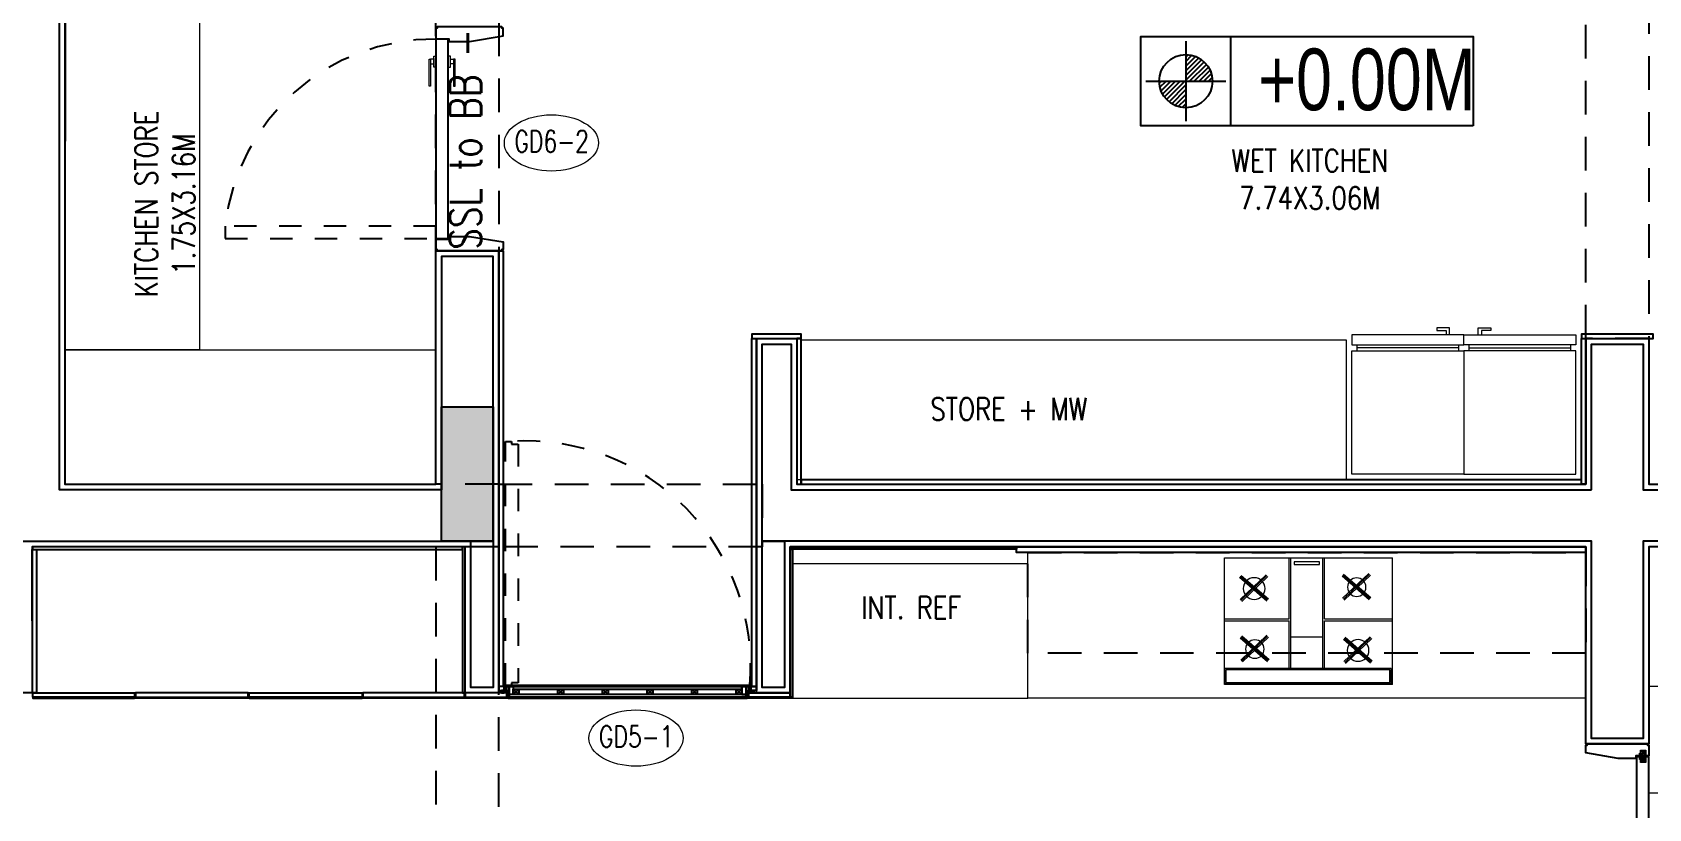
# Model space of a CAD drawing. Header units: metres. Extents: x 42 to 199, y -121 to 268.
# Drawn here: x 106.68 to 113.89, y -59.09 to -55.62 of the extents above; entities that cross this region are included whole.
import ezdxf
from ezdxf.enums import TextEntityAlignment as Align

# ---------------------------------------------------------------- set-up
doc = ezdxf.new("R2010")
doc.units = ezdxf.units.M
doc.header["$LTSCALE"] = 0.3
doc.linetypes.add('HIDDEN', pattern=[0.375, 0.25, -0.125])
doc.layers.get('0').update_dxf_attribs({"color": 8})
for name, color, linetype in [('A-Anno-Symb 1', 8, 'Continuous'), ('A-Cols', 8, 'Continuous'), ('A-DWV', 8, 'Continuous'), ('A-ELEVATION 3', 8, 'Continuous'), ('A-flooring', 8, 'Continuous'), ('A-Furn Fixed', 8, 'Continuous'), ('A-Furn-Fixd', 8, 'Continuous'), ('A-Hidden-Above', 8, 'HIDDEN'), ('A-TEXT ARCHITECURAL', 8, 'Continuous'), ('A-Wall-Full', 8, 'Continuous'), ('A-Wall-Plst', 8, 'Continuous')]:
    doc.layers.add(name, color=color, linetype=linetype)
for name, color, linetype, lineweight in [('A-Door', 8, 'Continuous', 9), ('A-DOOR TAGS', 8, 'Continuous', 9), ('A-Furniture', 8, 'Continuous', 0), ('A-Hatch', 8, 'Continuous', 9), ('DA HOUSE ARCH LAYOUT', 8, 'Continuous', 9), ('ELEVATION 3', 8, 'Continuous', 13)]:
    doc.layers.add(name, color=color, linetype=linetype, lineweight=lineweight)
doc.styles.add('ROMANS', font='romans.shx', dxfattribs={"width": 0.8, "height": 0.5})
doc.styles.add('RomanS-Narrow', font='romans.shx', dxfattribs={"width": 0.75})
doc.styles.get("Standard").update_dxf_attribs({"font": 'arial.ttf'})

# ---------------------------------------------------------------- blocks, each defined once
blk = doc.blocks.new('A$C0FBA78B1')
for p, q in [((749.7, 588.6), (0, 588.6)), ((0, 588.6), (0, 23.9)), ((0, 518.1), (0, 584.3)), ((0, 584.3), (744.6, 584.3)), ((7.1, 524.3), (7.1, 580.2)), ((7.1, 580.2), (737.6, 580.2)), ((737.6, 580.2), (737.6, 524.3)), ((744.6, 584.3), (744.6, 518.1)), ((749.7, 588.6), (749.7, 24)), ((744.6, 518.1), (0, 518.1)), ((737.6, 524.3), (7.1, 524.3)), ((288.9, 518.1), (288.9, 305)), ((295.8, 518.1), (295.8, 24)), ((438.8, 518.1), (438.8, 296.7)), ((446.5, 518.1), (446.5, 305.1)), ((295.8, 376.5), (438.1, 376.5)), ((0, 305), (288.9, 305)), ((0, 296.6), (288.9, 296.7)), ((288.9, 296.7), (288.9, 24)), ((438.8, 296.7), (438.8, 24)), ((446.5, 305.1), (749.7, 305.1)), ((446.5, 296.7), (446.5, 24)), ((446.5, 296.7), (749.7, 296.7)), ((0, 23.9), (749.7, 24)), ((515.8, 0), (219.7, 0)), ((311.1, 41.1), (311.1, 53.6)), ((311.1, 53.6), (424.4, 53.6)), ((424.4, 41.1), (311.1, 41.1)), ((424.4, 53.6), (424.4, 41.1))]:
    blk.add_line(p, q)
at = {"linetype": 'Continuous'}
for p, q in [((70.4, 380.5), (191.9, 485.9)), ((189.2, 369.7), (72.8, 480.7)), ((74, 376.5), (195.5, 481.8)), ((192.9, 373.6), (76.6, 484.7)), ((77.5, 372.4), (199, 477.7)), ((196.6, 377.5), (80.3, 488.6)), ((531, 386.7), (652.5, 492.1)), ((649.8, 375.9), (533.4, 486.9)), ((534.6, 382.6), (656.1, 488)), ((653.5, 379.8), (537.1, 490.8)), ((538.1, 378.5), (659.6, 483.9)), ((657.2, 383.7), (540.9, 494.7)), ((193.6, 107.2), (77.3, 218.3)), ((67.4, 110.2), (188.9, 215.6)), ((186.2, 99.4), (69.8, 210.4)), ((71, 106.1), (192.5, 211.5)), ((189.9, 103.3), (73.5, 214.4)), ((74.5, 102.1), (196, 207.4)), ((525, 104.1), (646.5, 209.5)), ((643.7, 93.3), (527.3, 204.4)), ((528.5, 100.1), (650, 205.4)), ((647.4, 97.2), (531.1, 208.3)), ((532, 96), (653.5, 201.3)), ((651.2, 101.1), (534.8, 212.2))]:
    blk.add_line(p, q, dxfattribs=at)
for centre, radius in [((135.8, 431.1), 41.2), ((596.4, 437.3), 48.4), ((132.8, 160.8), 48.4), ((590.3, 154.7), 41.2)]:
    blk.add_circle(centre, radius)
blk = doc.blocks.new('FK_R_BLR_FINAL FLOOR PLANS_24.09.2020$0$Door Legend-flat-46')
at = {"color": 8, "linetype": 'ByBlock'}
blk.add_ellipse((-0.0021, 0.106), major_axis=(0.21, 0.0004), ratio=0.597277, start_param=-3.141592653589793, end_param=3.141592653589793, dxfattribs=at)
blk = doc.blocks.new('Lvl')
h = blk.add_hatch()
h.set_pattern_fill('ANSI31', color=256, scale=0.1, style=0)
h.set_pattern_definition([(45, (380.198235, 215.844595), (-0.00883883476, 0.00883883476), [])])
h.paths.add_polyline_path([(0, 0.1), (0, 0), (0.1, 0, 0.414214)])
h.paths.add_polyline_path([(0, 0), (-0.1, 0, 0.414214), (0, -0.1)])
for p, q in [((0, 0.15), (0, -0.15)), ((-0.15, 0), (0.15, 0))]:
    blk.add_line(p, q)
blk.add_circle((0, 0), 0.1)
blk = doc.blocks.new('Level legend')
at = {"color": 8}
blk.add_line((0.5127, 0.414), (0.5127, 0.0295), dxfattribs=at)
blk.add_lwpolyline([(1.5525, 0.0295), (0.1282, 0.0295), (0.1282, 0.414), (1.5525, 0.414)], close=True, dxfattribs=at)
at = {"color": 1, "xscale": 1.141501531389003, "yscale": 1.141501531389003, "zscale": 1.141501531389003}
blk.add_blockref('Lvl', (0.3205, 0.2217), dxfattribs=at)
blk.add_attdef('+48.00', text='', height=0.2667).set_placement((1.0699, 0.2347), align=Align.MIDDLE_CENTER)
blk = doc.blocks.new('zw$4E21')
at = {"layer": 'A-Cols', "ltscale": 0.25}
h = blk.add_hatch(color=8, dxfattribs=at)
h.dxf.hatch_style = 1
h.paths.add_polyline_path([(0.3, 0.115), (0.3, -0.115), (-0.3, -0.115), (-0.3, 0.115)])
at = {"layer": 'A-Cols', "color": 8, "ltscale": 0.25}
blk.add_lwpolyline([(0.3, 0.115), (0.3, -0.115), (-0.3, -0.115), (-0.3, 0.115)], close=True, dxfattribs=at)
blk = doc.blocks.new('A$C268718F8')
at = {"lineweight": 0}
for p, q in [((601.7, 785.3), (0, 785.3)), ((0, 785.3), (0, 122.4)), ((601.7, 122.4), (601.7, 785.3)), ((601.7, 122.4), (601.7, 785.3)), ((0, 122.4), (601.7, 122.4)), ((0, 90.8), (601.7, 90.8)), ((0, 38.1), (0, 90.8)), ((27.9, 90.8), (27.9, 122.4)), ((573.8, 106.6), (27.9, 106.6)), ((573.8, 90.8), (573.8, 122.4)), ((601.7, 90.8), (601.7, 38.1)), ((601.7, 90.8), (601.7, 38.1)), ((629.6, 90.8), (629.6, 122.4)), ((629.6, 106.6), (1175.4, 106.6)), ((1175.4, 90.8), (1175.4, 122.4)), ((601.7, 38.1), (0, 38.1)), ((457, 0), (457, 13.8)), ((457, 13.8), (506.5, 13.8)), ((524.3, 0), (457, 0)), ((506.5, 13.8), (506.5, 38.1)), ((524.3, 38.1), (524.3, 0)), ((679.1, 38.1), (679.1, 0)), ((679.1, 0), (746.4, 0)), ((696.9, 13.8), (696.9, 38.1)), ((746.4, 13.8), (696.9, 13.8)), ((746.4, 0), (746.4, 13.8))]:
    blk.add_line(p, q, dxfattribs=at)
at = {"lineweight": 20}
for p, q in [((601.7, 785.3), (1203.3, 785.3)), ((1203.3, 785.3), (1203.3, 122.4)), ((1203.3, 122.4), (601.7, 122.4)), ((1203.3, 90.8), (601.7, 90.8)), ((1203.3, 38.1), (1203.3, 90.8)), ((601.7, 38.1), (1203.3, 38.1))]:
    blk.add_line(p, q, dxfattribs=at)
blk = doc.blocks.new('HANDLE DOOR')
for points in [[(-51814.5, 3550.6), (-51864.5, 3550.6), (-51864.5, 3540.6), (-51814.5, 3540.6)], [(-51828.5, 3526.5), (-51849, 3526.5), (-51849, 3540.6), (-51828.5, 3540.6)], [(-51948.5, 3519.8), (-51828.5, 3519.8), (-51828.5, 3526.5), (-51948.5, 3526.5)]]:
    blk.add_lwpolyline(points, close=True)
blk = doc.blocks.new('A$C46D47869')
for p, q in [((-0.0476, -0.0314), (-0.0625, -0.0354)), ((-0.0569, -0.0419), (-0.0625, -0.0434)), ((-0.0585, -0.0404), (-0.0522, -0.0466)), ((-0.0477, -0.0365), (-0.0523, -0.0407)), ((-0.0382, -0.0478), (-0.0507, -0.0478)), ((-0.046, -0.0437), (-0.0492, -0.0437)), ((-0.0432, -0.0428), (-0.0443, -0.0433)), ((-0.0389, -0.038), (-0.0265, -0.0435)), ((-0.0322, -0.038), (-0.0355, -0.0395)), ((-0.0329, -0.0478), (-0.02, -0.0478)), ((-0.0255, -0.0437), (-0.0215, -0.0437)), ((-0.0235, -0.0314), (-0.0083, -0.0349)), ((-0.0234, -0.0365), (-0.0169, -0.0407)), ((-0.0176, -0.0416), (-0.0185, -0.0425)), ((-0.0108, -0.0404), (-0.017, -0.0466)), ((-0.0123, -0.0419), (-0.0083, -0.043))]:
    blk.add_line(p, q)
for points in [[(-0.05, -0.0211), (-0.05, -0.0254), (-0.064, -0.0254), (-0.064, -0.0495), (-0.0377, -0.0495), (-0.0377, -0.0481)], [(-0.0551, -0.0254), (-0.0551, -0.0278)], [(-0.0377, -0.0386), (-0.0377, -0.0211), (-0.05, -0.0211)], [(-0.0334, -0.0481), (-0.0334, -0.0495), (-0.0063, -0.0495), (-0.0063, -0.0254), (-0.0211, -0.0254), (-0.0211, -0.0211), (-0.0336, -0.0211), (-0.0336, -0.0386)], [(-0.0334, -0.0494), (-0.0286, -0.0485), (-0.0138, -0.0485), (-0.0127, -0.0475)]]:
    blk.add_lwpolyline(points)
for points in [[(-0.0551, -0.0278), (-0.0582, -0.0278, 0.414214), (-0.0625, -0.0321), (-0.0625, -0.0446, 0.414214), (-0.0582, -0.0488), (-0.0377, -0.0488)], [(-0.039, -0.0471), (-0.0464, -0.0396, -0.197214), (-0.0476, -0.0366), (-0.0476, -0.0267)], [(-0.0279, -0.0428), (-0.0247, -0.0396, 0.197214), (-0.0235, -0.0366), (-0.0235, -0.0267)], [(-0.0127, -0.0475), (-0.0126, -0.0475, 0.414214), (-0.0083, -0.0432), (-0.0083, -0.0433), (-0.0083, -0.0334, 0.414214), (-0.0126, -0.0291), (-0.0235, -0.0291)]]:
    blk.add_lwpolyline(points, format="xyb")
for centre, radius in [((-0.0563, -0.0377), 0.0022), ((-0.0431, -0.0267), 0.00253), ((-0.0355, -0.0443), 0.0021), ((-0.028, -0.0267), 0.00253), ((-0.0129, -0.0377), 0.0022)]:
    blk.add_circle(centre, radius)
for centre, radius, start, end in [((-0.0563, -0.0377), 0.00347, 353.2214, 231.53761), ((-0.0472, -0.0384), 0.00562, 176.44227, 249.68013), ((-0.0506, -0.0461), 0.0017, 195.76274, 267.36996), ((-0.0431, -0.0267), 0.00451, 324.1002, 180), ((-0.046, -0.0395), 0.00424, 270, 293.9831), ((-0.0377, -0.0338), 0.00436, 125.41863, 253.56059), ((-0.0417, -0.0282), 0.00254, 305.41863, 327.31471), ((-0.036, -0.0319), 0.00424, 144.1002, 147.31471), ((-0.0355, -0.0441), 0.00458, 220.82791, 305.15332), ((-0.028, -0.0267), 0.00451, 0, 215.8998), ((-0.0334, -0.0338), 0.00436, 286.43941, 54.58137), ((-0.0351, -0.0319), 0.00424, 32.68529, 35.8998), ((-0.0294, -0.0282), 0.00254, 212.68529, 234.58137), ((-0.0255, -0.0412), 0.00254, 246.0169, 270), ((-0.0215, -0.0395), 0.00424, 270, 314.86549), ((-0.02, -0.0436), 0.00424, 270, 314.86549), ((-0.0206, -0.0386), 0.00424, 314.86549, 6.7786), ((-0.0129, -0.0377), 0.00347, 308.46239, 186.7786)]:
    blk.add_arc(centre, radius, start, end)
blk = doc.blocks.new('zw$CABC')
at = {"layer": 'A-ELEVATION 3'}
for p, q in [((0, 0), (-0.04, 0.04)), ((0, 0.04), (-0.04, 0))]:
    blk.add_line(p, q, dxfattribs=at)
blk.add_lwpolyline([(-0.04, 0.04), (0, 0.04), (0, 0), (-0.04, 0)], close=True, dxfattribs=at)
blk = doc.blocks.new('BEAM LAYOUTS AND DEPTS AS PER SITE')
at = {"layer": 'A-Hidden-Above', "color": 8, "ltscale": 2}
for points in [[(108.7562, -57.638), (108.4761, -57.638), (108.4761, -54.578), (108.7562, -54.578)], [(113.6063, -55.2279), (113.8863, -55.2279), (113.8863, -56.988), (113.6063, -56.988)], [(108.7562, -57.638), (109.9312, -57.638), (109.9312, -57.918), (108.7562, -57.918)], [(108.4761, -62.328), (108.7562, -62.328), (108.7562, -57.918), (108.4761, -57.918)]]:
    blk.add_lwpolyline(points, close=True, dxfattribs=at)
at = {"layer": 'A-Hidden-Above', "color": 8, "ltscale": 2, "insert": (108.5378, -57.0468, 0.0352), "char_height": 0.140941, "width": 2.330906, "attachment_point": 1, "rotation": 90, "style": 'ROMANS'}
blk.add_mtext('\\pxqc;SSL to BB - 3.6M', dxfattribs=at)
blk = doc.blocks.new('DA HOUSE ARCH LAYOUT')
at = {"layer": 'A-Hatch', "transparency": 33554534}
h = blk.add_hatch(dxfattribs=at)
h.set_pattern_fill('ANSI34', color=8, scale=0.05, angle=135)
h.set_pattern_definition([(180, (143.66595, 80.5253), (-8e-16, -0.9525), []), (180, (143.5072, 80.684), (-8e-16, -0.9525), []), (180, (143.34845, 80.8428), (-8e-16, -0.9525), []), (180, (143.1897, 81.0015), (-8e-16, -0.9525), [])])
h.paths.add_polyline_path([(-4.77, -11.6999), (19.35, -11.7), (19.35, -23.43), (32.0283, -23.43), (32.2446, -21.83), (30.3908, -21.83), (30.3908, -21.93), (29.9908, -21.93), (29.9906, -14.136), (29.9906, -15.135, -0.255571), (30.2109, -14.7322), (30.2208, -12.5299), (29.9908, -12.5299), (29.9908, -5.7602, -0.509998), (30.5975, -5.2899, 0.131852), (31.3505, -5.5096, 0.414214), (32.6508, -4.2093, 0.414214), (31.3505, -2.909, 0.124697), (30.7314, -3.0659, -0.546787), (29.9908, -2.7299), (29.9908, 0.6871), (32.0248, 0.6871), (32.0248, 1.9651), (19.7004, 1.9651, -0.764694), (19.2402, 2.1101), (16.7403, 2.1102), (16.74, -8.5299), (-0.255, -8.5299), (-0.255, -11.6998)])
at = {"layer": 'A-Door', "color": 8, "linetype": 'Continuous'}
for points in [[(11.6341, 2.0874), (11.63, 2.0874), (11.63, 2.0914), (11.6381, 2.0914), (11.6341, 2.0874)], [(12.7359, 2.0874), (12.74, 2.0874), (12.74, 2.0914), (12.7319, 2.0914), (12.7359, 2.0874)], [(11.6462, 2.058), (11.6341, 2.058), (11.6381, 2.062), (11.6502, 2.062), (11.6462, 2.058)], [(12.7178, 2.064), (12.7299, 2.064), (12.7259, 2.068), (12.7138, 2.068), (12.7178, 2.064)], [(12.7238, 2.058), (12.7359, 2.058), (12.7319, 2.062), (12.7198, 2.062), (12.7238, 2.058)]]:
    blk.add_lwpolyline(points, dxfattribs=at)
at = {"layer": 'A-DWV', "color": 8, "linetype": 'Continuous'}
for points in [[(11.33, 4.978), (11.387, 4.978), (11.387, 4.966), (11.48, 4.966), (11.63, 4.991), (11.63, 5.025), (11.624, 5.025), (11.624, 5.031), (11.336, 5.031), (11.336, 5.025), (11.33, 5.025)], [(11.385, 4.086), (11.385, 4.976), (11.33, 4.976), (11.33, 4.086)], [(11.33, 4.084), (11.387, 4.084), (11.387, 4.096), (11.48, 4.096), (11.63, 4.071), (11.63, 4.037), (11.624, 4.037), (11.624, 4.031), (11.336, 4.031), (11.336, 4.037), (11.33, 4.037)], [(16.7402, 1.7775), (16.6832, 1.7775), (16.6832, 1.7655), (16.6042, 1.7655), (16.4602, 1.7905), (16.4602, 1.8245), (16.4662, 1.8245), (16.4662, 1.8305), (16.7342, 1.8305), (16.7342, 1.8245), (16.7402, 1.8245)], [(16.6852, 1.7735), (16.6852, 0.7355), (16.7402, 0.7355), (16.7402, 1.7735)]]:
    blk.add_lwpolyline(points, close=True, dxfattribs=at)
at = {"layer": 'A-ELEVATION 3', "color": 8}
blk.add_line((11.33, 4.881), (11.33, 4.031), dxfattribs=at)
at = {"layer": 'A-flooring', "color": 8, "ltscale": 0.25}
for points in [[(11.61, 4.031), (11.63, 4.031), (11.63, 2.0874), (11.61, 2.0874)], [(12.74, 3.64), (12.96, 3.64), (12.96, 3.66), (12.74, 3.66)], [(12.74, 3.64), (12.76, 3.64), (12.76, 2.0874), (12.74, 2.0874)], [(12.96, 3.64), (12.94, 3.64), (12.94, 2.99), (12.96, 2.99)], [(16.4402, 3.64), (16.7602, 3.64), (16.7602, 3.66), (16.4402, 3.66)], [(16.4402, 3.64), (16.4602, 3.64), (16.4602, 2.99), (16.4402, 2.99)], [(12.96, 2.99), (16.4402, 2.99), (16.4402, 3.01), (12.96, 3.01)], [(13.92, 2.71), (13.92, 2.7), (12.91, 2.7), (12.91, 2.71)], [(12.91, 2.7), (12.92, 2.7), (12.92, 2.039), (12.91, 2.039)], [(13.92, 2.71), (16.4602, 2.71), (16.4601, 2.685), (13.92, 2.685)]]:
    blk.add_lwpolyline(points, close=True, dxfattribs=at)
at = {"layer": 'A-Furn Fixed', "color": 8}
for points in [[(11.6381, 2.062), (11.6341, 2.058), (11.6341, 2.0874), (11.6381, 2.0914)], [(12.7319, 2.062), (12.7359, 2.058), (12.7359, 2.0874), (12.7319, 2.0914)]]:
    blk.add_lwpolyline(points, close=True, dxfattribs=at)
at = {"layer": 'A-Furn-Fixd', "color": 8}
for points in [[(9.5485, 2.6979), (9.5486, 2.058), (9.5296, 2.058), (9.5295, 2.6979)], [(9.5296, 2.7099), (9.5296, 2.6979), (11.448, 2.698), (11.448, 2.71)], [(11.46, 2.71), (11.448, 2.71), (11.448, 2.058), (11.46, 2.058)], [(11.6401, 2.0914), (11.6441, 2.0874), (11.6441, 2.068), (11.6401, 2.064)], [(11.6401, 2.0914), (11.6441, 2.0874), (12.7259, 2.0874), (12.7299, 2.0914)], [(12.7299, 2.0914), (12.7259, 2.0874), (12.7259, 2.068), (12.7299, 2.064)], [(9.9851, 2.039), (9.5316, 2.039), (9.5316, 2.058), (9.9851, 2.058)], [(9.9851, 2.039), (9.5316, 2.039), (9.5316, 2.035), (9.9851, 2.035)], [(9.9891, 2.039), (10.4927, 2.039), (10.4927, 2.058), (9.9891, 2.058)], [(9.9891, 2.039), (10.4927, 2.039), (10.4927, 2.035), (9.9891, 2.035)], [(11.0003, 2.039), (10.4967, 2.039), (10.4967, 2.058), (11.0003, 2.058)], [(11.0003, 2.039), (10.4967, 2.039), (10.4967, 2.035), (11.0003, 2.035)], [(11.0043, 2.039), (11.458, 2.039), (11.458, 2.058), (11.0043, 2.058)], [(11.0043, 2.039), (11.458, 2.039), (11.458, 2.035), (11.0043, 2.035)], [(11.6462, 2.058), (11.46, 2.058), (11.46, 2.039), (11.6462, 2.039)], [(11.6502, 2.035), (11.46, 2.035), (11.46, 2.039), (11.6462, 2.039)], [(11.6341, 2.0874), (11.61, 2.0874), (11.61, 2.0685), (11.6341, 2.0685)], [(11.622, 2.0685), (11.622, 2.058), (11.61, 2.058), (11.61, 2.0685)], [(11.622, 2.0685), (11.622, 2.058), (11.6341, 2.058), (11.6341, 2.0685)], [(11.6401, 2.064), (11.6441, 2.068), (11.6562, 2.068), (11.6522, 2.064)], [(11.6441, 2.068), (11.6441, 2.0874), (11.6562, 2.0874), (11.6562, 2.068)], [(11.6502, 2.062), (11.6462, 2.058), (11.6462, 2.039), (11.6502, 2.035)], [(11.6522, 2.064), (11.6562, 2.068), (11.6562, 2.039), (11.6522, 2.035)], [(12.7178, 2.035), (12.7138, 2.039), (11.6562, 2.039), (11.6522, 2.035)], [(11.6562, 2.0874), (11.6752, 2.0874), (11.6752, 2.0505), (11.6562, 2.0505)], [(12.7138, 2.039), (12.7138, 2.0505), (11.6562, 2.0505), (11.6562, 2.039)], [(12.6948, 2.0755), (12.6948, 2.0874), (11.6752, 2.0874), (11.6752, 2.0755)], [(12.7138, 2.0874), (12.6948, 2.0874), (12.6948, 2.0505), (12.7138, 2.0505)], [(12.7259, 2.068), (12.7259, 2.0874), (12.7138, 2.0874), (12.7138, 2.068)], [(12.7178, 2.064), (12.7138, 2.068), (12.7138, 2.039), (12.7178, 2.035)], [(12.7198, 2.062), (12.7238, 2.058), (12.7238, 2.039), (12.7198, 2.035)], [(12.7238, 2.039), (12.92, 2.039), (12.92, 2.035), (12.7198, 2.035)], [(12.7238, 2.058), (12.91, 2.058), (12.91, 2.039), (12.7238, 2.039)], [(12.7359, 2.0874), (12.76, 2.0874), (12.76, 2.0685), (12.7359, 2.0685)], [(12.748, 2.0685), (12.748, 2.058), (12.7359, 2.058), (12.7359, 2.0685)], [(12.748, 2.0685), (12.748, 2.058), (12.76, 2.058), (12.76, 2.0685)]]:
    blk.add_lwpolyline(points, close=True, dxfattribs=at)
at = {"layer": 'A-Furniture', "color": 8}
for points in [[(9.6752, 3.59), (9.6752, 6.0502), (10.2752, 6.0502), (10.2752, 3.59)], [(11.33, 2.99), (9.6751, 2.99), (9.6751, 3.59), (11.33, 3.59)]]:
    blk.add_lwpolyline(points, close=True, dxfattribs=at)
at = {"layer": 'A-Furniture', "color": 8, "lineweight": 0, "transparency": 33554687}
for points in [[(13.97, 2.685), (16.4601, 2.685), (16.4601, 2.035), (13.97, 2.035)], [(12.92, 2.035), (13.97, 2.035), (13.97, 2.635), (12.92, 2.635)]]:
    blk.add_lwpolyline(points, close=True, dxfattribs=at)
at = {"layer": 'A-Hidden-Above', "color": 8}
blk.add_lwpolyline([(11.33, 4.141), (10.39, 4.141), (10.39, 4.086), (11.33, 4.086)], close=True, dxfattribs=at)
at = {"layer": 'A-Hidden-Above', "color": 8, "ltscale": 0.5}
blk.add_lwpolyline([(11.6401, 3.1812), (11.6675, 3.1812), (11.6675, 3.1691), (11.6965, 3.1691), (11.6965, 2.1036), (11.6675, 2.1036), (11.6675, 2.0914), (11.6401, 2.0914), (11.6401, 3.1812)], dxfattribs=at)
at = {"layer": 'A-Hidden-Above', "color": 8, "ltscale": 2}
blk.add_lwpolyline([(16.4602, 2.235), (13.9701, 2.235), (13.9701, 2.685), (16.4602, 2.685)], close=True, dxfattribs=at)
at = {"layer": 'A-Hidden-Above', "color": 8}
blk.add_arc((11.3203, 4.0403), 0.9357, 89.40614, 173.82309, dxfattribs=at)
at = {"layer": 'A-Hidden-Above', "color": 8, "ltscale": 0.5}
blk.add_arc((11.7297, 2.1791), 1.004, 354.98834, 93.55242, dxfattribs=at)
at = {"layer": 'A-Wall-Full', "color": 8, "ltscale": 0.25}
for points in [[(9.6507, 6.3052), (9.6509, 7.51), (9.4053, 7.51), (9.4045, 2.735), (11.585, 2.735), (11.585, 4.006), (11.355, 4.006), (11.355, 2.965), (9.6501, 2.965), (9.6504, 6.0752), (10.3002, 6.0752), (10.3002, 6.3052)], [(11.485, 2.735), (11.585, 2.735), (11.585, 2.083), (11.485, 2.083)], [(12.785, 2.735), (12.885, 2.735), (12.885, 2.083), (12.785, 2.083)]]:
    blk.add_lwpolyline(points, close=True, dxfattribs=at)
at = {"layer": 'A-Wall-Plst', "color": 8}
blk.add_lwpolyline([(11.46, 2.71), (9.5295, 2.7099), (9.5295, 2.058), (9.3795, 2.058), (9.3795, 2.71), (9.3798, 7.53), (9.6759, 7.53), (9.6757, 6.3302), (10.3252, 6.3302), (10.3252, 6.0502), (9.6754, 6.0502), (9.6751, 2.99), (11.33, 2.99), (11.33, 4.031), (11.61, 4.031), (11.61, 2.058), (11.46, 2.058), (11.46, 2.71)], dxfattribs=at)
at = {"layer": 'ELEVATION 3', "color": 8}
for points in [[(11.33, 4.036), (11.335, 4.036), (11.335, 4.032), (11.33, 4.032), (11.33, 4.031), (11.336, 4.031), (11.336, 4.037), (11.33, 4.037)], [(11.63, 4.036), (11.625, 4.036), (11.625, 4.032), (11.63, 4.032), (11.63, 4.031), (11.624, 4.031), (11.624, 4.037), (11.63, 4.037)], [(16.4602, 1.8295), (16.4652, 1.8295), (16.4652, 1.8255), (16.4602, 1.8255), (16.4602, 1.8245), (16.4662, 1.8245), (16.4662, 1.8305), (16.4602, 1.8305)], [(16.7402, 1.8295), (16.7352, 1.8295), (16.7352, 1.8255), (16.7402, 1.8255), (16.7402, 1.8245), (16.7342, 1.8245), (16.7342, 1.8305), (16.7402, 1.8305)]]:
    blk.add_lwpolyline(points, close=True, dxfattribs=at)
at = {"layer": 'A-Anno-Symb 1', "color": 8}
ref = blk.add_blockref('Level legend', (14.342, 4.5582), dxfattribs=dict(at, xscale=1.040212785638243, yscale=1.040212785638243, zscale=1.040212785638243))
ref.add_attrib('+90', '+0.00M', dxfattribs={"layer": '0', "height": 0.275, "rotation": 360, "width": 0.75}).set_placement((15.4832, 4.7967), align=Align.MIDDLE_CENTER)
at = {"layer": 'A-Cols', "color": 8, "ltscale": 0.25, "rotation": 90}
blk.add_blockref('zw$4E21', (11.47, 3.035), dxfattribs=at)
at = {"layer": 'A-DOOR TAGS', "color": 8}
ref = blk.add_blockref('FK_R_BLR_FINAL FLOOR PLANS_24.09.2020$0$Door Legend-flat-46', (11.8473, 4.4071), dxfattribs=at)
ref.add_attrib('D1', 'GD6-2', dxfattribs={"layer": '0', "height": 0.096, "style": 'RomanS-Narrow', "width": 0.75}).set_placement((11.8462, 4.5201, 0), align=Align.MIDDLE)
ref = blk.add_blockref('FK_R_BLR_FINAL FLOOR PLANS_24.09.2020$0$Door Legend-flat-46', (12.2246, 1.7506), dxfattribs=at)
ref.add_attrib('D1', 'GD5-1', dxfattribs={"layer": '0', "height": 0.096, "style": 'RomanS-Narrow', "width": 0.75}).set_placement((12.2236, 1.8636, 0), align=Align.MIDDLE)
at = {"layer": 'A-ELEVATION 3', "color": 8, "xscale": 0.6255126927436074, "yscale": 0.6255126927436074, "zscale": 0.6255126927436074, "rotation": 90}
for p in [(11.7003, 2.0755), (11.8992, 2.0755), (12.0981, 2.0755), (12.297, 2.0755), (12.4959, 2.0755), (12.6948, 2.0755)]:
    blk.add_blockref('zw$CABC', p, dxfattribs=at)
at = {"layer": 'A-Furniture', "color": 8, "xscale": -0.001, "yscale": 0.001, "zscale": 0.001, "rotation": 180}
blk.add_blockref('A$C0FBA78B1', (14.8474, 2.685), dxfattribs=at)
at = {"layer": 'ELEVATION 3', "color": 8}
for name, p, xscale, yscale, zscale, rotation in [('HANDLE DOOR', (7.7868, 56.716), -0.0009999999999999996, 0.0009999999999999996, 0.0009999999999999996, 269.9917667529662), ('HANDLE DOOR', (14.9281, 56.716), 0.0009999999999999996, 0.0009999999999999996, 0.0009999999999999996, 90.00823324703379), ('A$C46D47869', (16.6789, 1.741), -0.9681966061321068, 0.9681966061321068, 0.9681966061321072, 89.99999810262806)]:
    blk.add_blockref(name, p, dxfattribs=dict(at, xscale=xscale, yscale=yscale, zscale=zscale, rotation=rotation))
at = {"layer": 'A-TEXT ARCHITECURAL', "color": 8, "insert": (9.9881, 2.2763), "char_height": 0.1, "width": 3.928, "attachment_point": 1, "rotation": 90, "style": 'ROMANS'}
blk.add_mtext('\\pxqc;KITCHEN STORE\\P1.75X3.16M', dxfattribs=at)
at = {"layer": 'A-TEXT ARCHITECURAL', "color": 8, "char_height": 0.1, "attachment_point": 1, "style": 'ROMANS'}
for s, insert, width in [('\\pxqc;WET KITCHEN\\P7.74X3.06M', (14.2202, 4.484), 2.017239), ('\\pxqc;INT. REF', (12.2595, 2.4893), 2.382929)]:
    blk.add_mtext(s, dxfattribs=dict(at, insert=insert, width=width))
at = {"layer": 'A-TEXT ARCHITECURAL', "color": 8, "insert": (13.536, 3.3751), "char_height": 0.1, "width": 2.437609, "attachment_point": 1, "style": 'ROMANS', "bg_fill": 2}
blk.add_mtext('STORE + MW', dxfattribs=at)
at = {"layer": 'A-Furniture', "color": 8}
blk.add_lwpolyline([(12.96, 3.01), (12.96, 3.635), (15.3902, 3.635), (15.3902, 3.01), (12.94, 3.01)], dxfattribs=at)
at = {"layer": 'A-Wall-Full', "color": 8, "ltscale": 0.25}
blk.add_lwpolyline([(16.4852, 2.965), (16.4852, 3.615), (16.7152, 3.615), (16.7152, 2.965), (19.375, 2.965), (19.375, 4.006), (19.605, 4.006), (19.605, 2.3498, 0.219131), (19.375, 2.3498), (19.375, 2.7351), (16.7152, 2.7351), (16.7152, 1.8555), (16.4852, 1.8555), (16.4852, 2.735), (12.785, 2.735), (12.785, 3.615), (12.915, 3.615), (12.915, 2.965)], format="xyb", close=True, dxfattribs=at)
at = {"layer": 'A-Wall-Plst', "color": 8}
blk.add_lwpolyline([(16.4602, 2.99), (16.4602, 3.64), (16.7402, 3.64), (16.7402, 2.99), (19.35, 2.99), (19.35, 4.031), (19.63, 4.031), (19.63, 2.3071, 0.306263), (19.35, 2.3071), (19.35, 2.7101), (16.7402, 2.7101), (16.7402, 2.7101), (16.7402, 1.8305), (16.4602, 1.8305), (16.4602, 2.71), (16.4602, 2.71), (12.91, 2.71), (12.91, 2.058), (12.76, 2.058), (12.76, 3.64), (12.94, 3.64), (12.94, 2.99), (16.46, 2.99)], format="xyb", dxfattribs=at)
at = {"layer": 'A-Cols', "color": 8}
blk.add_blockref('BEAM LAYOUTS AND DEPTS AS PER SITE', (-97.1462, 60.628), dxfattribs=at)
at = {"layer": 'A-Furniture', "color": 8, "lineweight": 0, "transparency": 33554687, "xscale": -0.0008309631056093552, "yscale": 0.0008309631056093552, "zscale": 0.0008309631056093552, "rotation": 180}
blk.add_blockref('A$C268718F8', (15.4153, 3.6876), dxfattribs=at)

msp = doc.modelspace()

# ---------------------------------------------------------------- block references
at = {"layer": 'DA HOUSE ARCH LAYOUT'}
msp.add_blockref('DA HOUSE ARCH LAYOUT', (97.1462, -60.628), dxfattribs=at)

doc.saveas('drawing.dxf')
